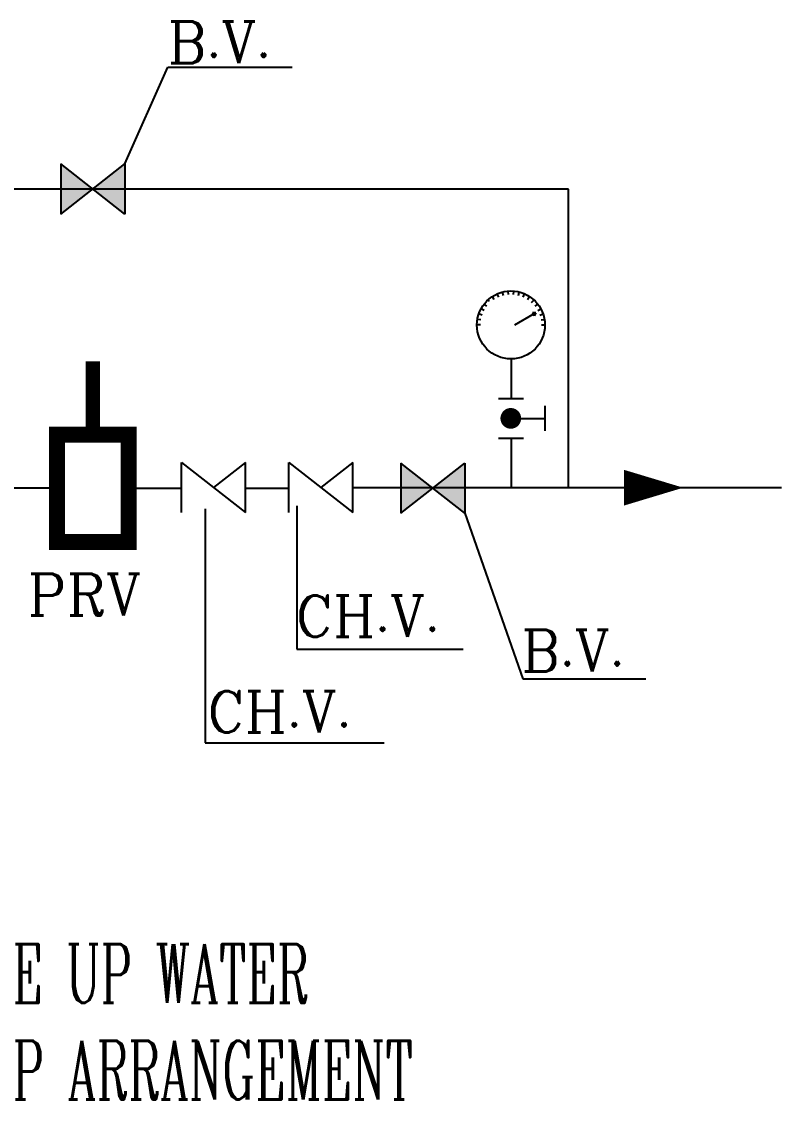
# Model space of a CAD drawing. Header units: millimetres. Extents: x 0 to 27402, y -2 to 21839.
# Drawn here: x 12054 to 27402, y 72 to 21839 of the extents above; entities that cross this region are included whole.
import ezdxf

# ---------------------------------------------------------------- set-up
doc = ezdxf.new("R2010")
doc.units = ezdxf.units.MM
for name, color, linetype in [('DUCT', 7, 'Continuous'), ('M_HV_TEXT', 7, 'Continuous'), ('pump', 42, 'Continuous')]:
    doc.layers.add(name, color=color, linetype=linetype)
doc.styles.add('MOST', font='romanc.shx')
doc.styles.add('ROMANT', font='romanc.shx')
doc.styles.get("Standard").update_dxf_attribs({"font": 'arial.ttf'})
doc.dimstyles.get("Standard").update_dxf_attribs({"dimtxt": 0.18, "dimasz": 0.18, "dimexe": 0.18, "dimexo": 0.0625, "dimgap": 0.09, "dimtad": 0, "dimtih": 1, "dimtoh": 1, "dimdec": 4, "dimzin": 0, "dimdsep": 46, "dimtxsty": 'Standard', "dimcen": 0.09, "dimadec": 0, "dimazin": 0, "dimtfac": 1, "dimtdec": 4, "dimtofl": 0, "dimtmove": 0, "dimatfit": 3, "dimfxl": 1, "dimtolj": 1, "dimtzin": 0, "dimarcsym": 0})

msp = doc.modelspace()

# ---------------------------------------------------------------- linework, layer by layer
at = {"color": 1}
for p, q in [((14139, 17953), (12849, 18963)), ((12849, 18963), (12849, 17953)), ((12849, 17953), (14139, 18963)), ((14139, 18963), (14139, 17953)), ((21949, 14230), (21949, 15025)), ((21686, 14230), (22191, 14230)), ((22631, 13574), (22631, 14079)), ((21686, 13423), (22191, 13423)), ((21949, 12418), (21949, 13423)), ((15288, 12932), (16578, 11922)), ((15288, 11922), (15288, 12932)), ((16578, 12932), (15933, 12427)), ((16578, 11922), (16578, 12932)), ((17453, 12932), (18743, 11922)), ((17453, 11922), (17453, 12932)), ((18743, 12932), (18098, 12427)), ((18743, 11922), (18743, 12932)), ((21008, 11910), (19718, 12920)), ((19718, 12920), (19718, 11910)), ((19718, 11910), (21008, 12920)), ((21008, 12920), (21008, 11910))]:
    msp.add_line(p, q, dxfattribs=at)
at = {"color": 6}
for p, q in [((23100, 18458), (6178, 18458)), ((23100, 12415), (23100, 18458)), ((12772, 12415), (390, 12415)), ((14216, 12415), (15288, 12415)), ((16578, 12415), (17453, 12415)), ((18743, 12427), (27402, 12427))]:
    msp.add_line(p, q, dxfattribs=at)
at = {"const_width": 289}
msp.add_lwpolyline([(13494, 13498), (13494, 14976)], dxfattribs=at)
at = {"const_width": 325}
msp.add_lwpolyline([(14216, 13498), (14216, 11331), (12772, 11331), (12772, 13498)], close=True, dxfattribs=at)
at = {"color": 1}
msp.add_circle((21939, 15712), 687, dxfattribs=at)
at = {"layer": 'DUCT', "color": 1}
for p, q in [((21692, 16276), (21663, 16342)), ((21788, 16309), (21771, 16378)), ((21888, 16326), (21883, 16397)), ((21990, 16326), (21996, 16397)), ((22090, 16309), (22108, 16378)), ((22186, 16276), (22215, 16342)), ((21454, 16090), (21397, 16134)), ((21506, 16183), (21474, 16218)), ((21603, 16227), (21563, 16288)), ((22276, 16227), (22315, 16288)), ((22356, 16165), (22405, 16218)), ((22425, 16090), (22482, 16134)), ((21357, 15912), (21289, 15935)), ((21398, 16005), (21335, 16039)), ((22017, 15712), (22390, 15928)), ((22440, 15956), (22374, 15956)), ((22374, 15956), (22407, 15899)), ((22440, 15956), (22407, 15899)), ((22480, 16005), (22544, 16039)), ((22521, 15912), (22589, 15935)), ((21324, 15712), (21252, 15712)), ((21332, 15814), (21261, 15825)), ((22546, 15814), (22617, 15825)), ((22555, 15712), (22626, 15712)), ((21935, 13826), (22631, 13826))]:
    msp.add_line(p, q, dxfattribs=at)
at = {"layer": 'DUCT', "color": 1, "const_width": 209}
msp.add_lwpolyline([(21831, 13826, 1), (22040, 13826, 1)], format="xyb", close=True, dxfattribs=at)
at = {"layer": 'DUCT', "color": 1}
msp.add_lwpolyline([(24220, 12426, 723, 0, 0), (25420, 12426, 723, 0, 0)], format="xyseb", dxfattribs=at)
for points in [[(12849, 17953), (12849, 18963), (13494, 18458)], [(14139, 17953), (14139, 18963), (13494, 18458)], [(19718, 11910), (19718, 12920), (20363, 12415)], [(21008, 11910), (21008, 12920), (20363, 12415)]]:
    msp.add_solid(points, dxfattribs=at)

# ---------------------------------------------------------------- texts
at = {"layer": 'DUCT', "color": 7, "style": 'ROMANT'}
for s, p in [('B.V.', (15005, 21002)), ('PRV', (12176, 9847)), ('CH.V.', (17588, 9413)), ('B.V.', (22145, 8715)), ('CH.V.', (15804, 7481))]:
    msp.add_text(s, height=837.4, dxfattribs=at).set_placement(p)
at = {"layer": 'M_HV_TEXT', "color": 6, "style": 'MOST', "width": 0.574045}
for s, p in [('MAKE UP WATER', (9915, 2021)), ('HOOK UP ARRANGEMENT ', (8080, 72))]:
    msp.add_text(s, height=1186.29, dxfattribs=at).set_placement(p)

# ---------------------------------------------------------------- leaders
at = {"layer": 'pump'}
for points in [[(14139, 18963), (15009, 20921), (17517, 20921)], [(15766, 11996), (15766, 7276), (19379, 7276)], [(17616, 12059), (17616, 9168), (20974, 9168)], [(21008, 11910), (22180, 8564), (24665, 8564)]]:
    msp.add_leader(points, dimstyle='Standard', override={"dimgap": 0.09, "dimtad": 0, "dimarcsym": 1}, dxfattribs=at)

doc.saveas('drawing.dxf')
